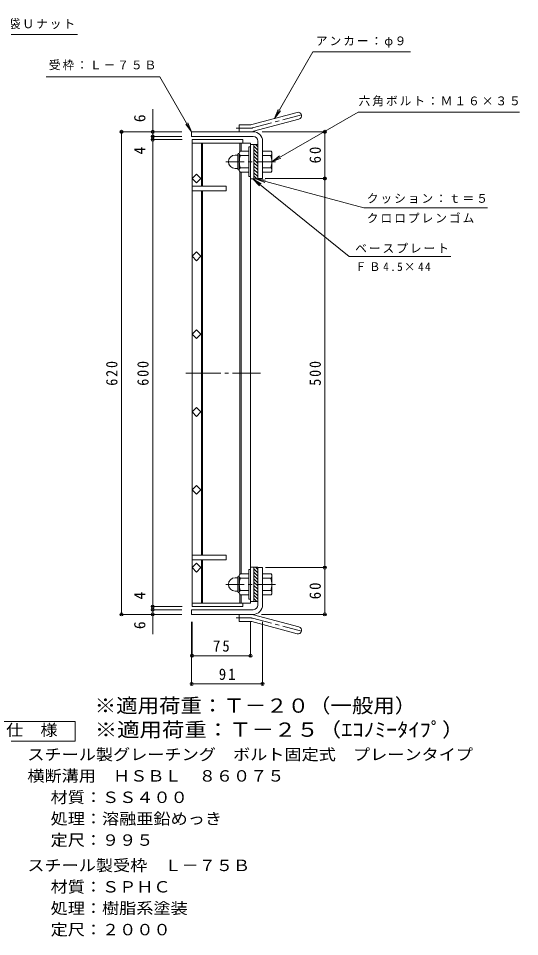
# Model space of a CAD drawing. Units: millimetres at full size, sheet at 1:5. Extents: x -936 to 918, y -686 to 680.
# Drawn here: x 275 to 918, y -574 to 605 of the extents above; entities that cross this region are included whole.
import ezdxf
from ezdxf.enums import TextEntityAlignment as Align

# ---------------------------------------------------------------- set-up
doc = ezdxf.new("R2010")
doc.units = ezdxf.units.MM
doc.header["$LTSCALE"] = 5
doc.header["$PDMODE"] = 32
doc.header["$PDSIZE"] = 4
doc.linetypes.add('CHAIN1', pattern=[8, 5, -1, 1, -1])
doc.linetypes.add('CHAIN2', pattern=[12, 9, -1, 1, -1])
for name, color, linetype, lineweight in [('0-1_躯体', 2, 'Continuous', 9), ('0-2_仕上', 3, 'Continuous', 9), ('0-4_その他', 7, 'Continuous', 9), ('0-5_寸法', 7, 'Continuous', 9), ('F-4_F-4ﾚｲﾔ', 2, 'Continuous', 9)]:
    doc.layers.add(name, color=color, linetype=linetype, lineweight=lineweight)
doc.layers.add('F-5_F-5ﾚｲﾔ', color=3, linetype='Continuous')
doc.styles.add('ＭＳ ゴシック', font='')
doc.styles.get('ＭＳ ゴシック').set_extended_font_data('MS Gothic')

msp = doc.modelspace()

# ---------------------------------------------------------------- linework, layer by layer
at = {"layer": '0-1_躯体'}
for p, q in [((574.029, 468.891), (632.219, 484.483)), ((576.358, 460.197), (634.549, 475.79)), ((557.884, 459.584), (557.884, 468.584)), ((571.699, 468.584), (557.884, 468.584)), ((496.884, 453.584), (496.884, 459.584)), ((575.884, 459.584), (496.884, 459.584)), ((575.884, 453.584), (496.884, 453.584)), ((570.084, 440.084), (570.084, 402.084)), ((572.384, 440.084), (570.084, 440.084)), ((576.884, 399.084), (576.884, 443.084)), ((581.884, 443.084), (576.884, 443.084)), ((581.884, 436.004), (576.884, 441.004)), ((581.884, 431.762), (576.884, 436.761)), ((581.884, 440.247), (579.047, 443.084)), ((581.884, 447.584), (581.884, 399.084)), ((587.884, 447.584), (587.884, 399.584)), ((552.574, 429.584), (556.084, 429.584)), ((556.084, 411.884), (556.084, 430.284)), ((557.884, 432.084), (558.084, 432.084)), ((558.084, 431.834), (558.084, 410.334)), ((570.084, 434.584), (559.123, 434.584)), ((570.084, 429.084), (559.123, 429.084)), ((581.884, 427.519), (576.884, 432.519)), ((581.884, 423.276), (576.884, 428.276)), ((587.884, 434.584), (598.845, 434.584)), ((587.884, 429.084), (598.846, 429.084)), ((600.084, 432.084), (599.884, 432.084)), ((599.884, 431.834), (599.884, 410.334)), ((570.084, 413.084), (559.123, 413.084)), ((581.884, 419.034), (576.884, 424.034)), ((581.884, 414.791), (576.884, 419.791)), ((581.884, 410.548), (576.884, 415.548)), ((587.884, 413.084), (598.846, 413.084)), ((552.584, 412.584), (556.084, 412.584)), ((557.884, 410.084), (558.084, 410.084)), ((570.084, 407.584), (559.123, 407.584)), ((572.384, 402.084), (570.084, 402.084)), ((581.884, 406.306), (576.884, 411.306)), ((581.884, 402.063), (576.884, 407.063)), ((580.621, 399.084), (576.884, 402.821)), ((587.884, 407.584), (598.845, 407.584)), ((600.084, 410.084), (599.884, 410.084)), ((581.884, 399.084), (576.884, 399.084)), ((581.884, 399.584), (587.884, 399.584)), ((570.084, -140.917), (570.084, -102.917)), ((572.384, -102.917), (570.084, -102.917)), ((576.884, -99.917), (576.884, -143.917)), ((581.884, -99.917), (576.884, -99.917)), ((581.884, -106.997), (576.884, -101.997)), ((581.884, -102.754), (579.047, -99.917)), ((581.884, -148.417), (581.884, -99.917)), ((581.884, -100.417), (587.884, -100.417)), ((587.884, -148.417), (587.884, -100.417)), ((552.584, -113.417), (556.084, -113.417)), ((556.084, -112.717), (556.084, -131.117)), ((557.884, -110.917), (558.084, -110.917)), ((558.084, -132.667), (558.084, -111.167)), ((570.084, -108.417), (559.123, -108.417)), ((570.084, -113.917), (559.123, -113.917)), ((581.884, -111.239), (576.884, -106.239)), ((581.884, -115.482), (576.884, -110.482)), ((581.884, -119.725), (576.884, -114.725)), ((587.884, -108.417), (598.845, -108.417)), ((587.884, -113.917), (598.846, -113.917)), ((600.084, -110.917), (599.884, -110.917)), ((599.884, -132.667), (599.884, -111.167)), ((581.884, -123.967), (576.884, -118.967)), ((581.884, -128.21), (576.884, -123.21)), ((581.884, -132.452), (576.884, -127.452)), ((552.574, -130.417), (556.084, -130.417)), ((557.884, -132.917), (558.084, -132.917)), ((570.084, -129.917), (559.123, -129.917)), ((570.084, -135.417), (559.123, -135.417)), ((572.384, -140.917), (570.084, -140.917)), ((581.884, -136.695), (576.884, -131.695)), ((581.884, -140.938), (576.884, -135.938)), ((580.621, -143.917), (576.884, -140.18)), ((587.884, -129.917), (598.846, -129.917)), ((587.884, -135.417), (598.845, -135.417)), ((600.084, -132.917), (599.884, -132.917)), ((581.884, -143.917), (576.884, -143.917)), ((496.884, -154.417), (496.884, -160.417)), ((575.884, -154.417), (496.884, -154.417)), ((575.884, -160.417), (496.884, -160.417)), ((557.884, -160.417), (557.884, -169.417)), ((576.358, -161.03), (634.549, -176.622)), ((571.699, -169.417), (557.884, -169.417)), ((574.029, -169.723), (632.219, -185.316))]:
    msp.add_line(p, q, dxfattribs=at)
at = {"layer": '0-1_躯体', "linetype": 'CHAIN1'}
for p, q in [((575.193, 464.544), (640.36, 482.005)), ((571.699, 464.084), (554.079, 464.084)), ((604.456, 421.084), (540.782, 421.084)), ((604.456, -121.917), (540.782, -121.917)), ((571.699, -164.917), (554.079, -164.917)), ((575.193, -165.377), (640.36, -182.838))]:
    msp.add_line(p, q, dxfattribs=at)
at = {"layer": '0-1_躯体'}
for centre, radius, start, end in [((633.384, 480.136), 4.5, 285.00014, 104.99991), ((571.699, 477.584), 9, 270, 285.00002), ((571.699, 477.584), 18, 270, 285), ((575.884, 447.584), 12, 0, 90), ((575.884, 447.584), 6, 0, 90), ((552.574, 421.094), 8.49, 90, 180), ((557.884, 430.284), 1.8, 90, 180), ((562.244, 431.834), 4.16, 138.61835, 221.37988), ((582.084, 421.084), 24, 160.52881, 199.47119), ((575.884, 421.084), 24, 340.52881, 19.47119), ((595.724, 431.834), 4.16, 318.62012, 41.38165), ((552.584, 421.084), 8.5, 180, 270), ((562.244, 410.334), 4.16, 138.62012, 221.38165), ((595.724, 410.334), 4.16, 318.61835, 41.37988), ((557.884, 411.884), 1.8, 180, 270), ((552.584, -121.917), 8.5, 90, 180), ((557.884, -112.717), 1.8, 90, 180), ((562.244, -111.167), 4.16, 138.61835, 221.37988), ((582.084, -121.917), 24, 160.52881, 199.47119), ((575.884, -121.917), 24, 340.52881, 19.47119), ((595.724, -111.167), 4.16, 318.62012, 41.38165), ((552.574, -121.927), 8.49, 180, 270), ((557.884, -131.117), 1.8, 180, 270), ((562.244, -132.667), 4.16, 138.62012, 221.38165), ((595.724, -132.667), 4.16, 318.61835, 41.37988), ((575.884, -148.417), 6, 270, 0), ((575.884, -148.417), 12, 270, 0), ((571.699, -178.417), 18, 75, 90), ((571.699, -178.417), 9, 74.99998, 90), ((633.384, -180.969), 4.5, 255.00009, 74.99986)]:
    msp.add_arc(centre, radius, start, end, dxfattribs=at)
at = {"layer": '0-1_躯体', "linetype": 'CHAIN2'}
for centre, start, end in [((571.699, 477.584), 270, 284.99995), ((571.699, -178.417), 75.00005, 90)]:
    msp.add_arc(centre, 13.5, start, end, dxfattribs=at)
at = {"layer": '0-2_仕上'}
for p, q in [((497.384, 449.584), (497.384, -150.417)), ((497.384, 445.084), (572.384, 445.084)), ((509.384, 445.084), (509.384, 389.584)), ((510.884, 445.084), (510.884, 389.584)), ((558.884, 445.084), (558.884, 434.584)), ((560.384, 445.084), (560.384, 434.584)), ((572.384, -145.917), (572.384, 445.084)), ((576.884, 443.084), (572.384, 443.084)), ((497.384, 399.584), (503.041, 405.241)), ((503.041, 405.241), (508.698, 399.584)), ((558.884, -108.417), (558.884, 407.584)), ((560.384, 407.584), (560.384, -108.417)), ((503.041, 393.927), (497.384, 399.584)), ((508.698, 399.584), (503.041, 393.927)), ((576.884, 399.084), (572.384, 399.084)), ((497.384, 383.584), (541.384, 383.584)), ((509.384, -84.417), (509.384, 383.584)), ((510.884, 383.584), (510.884, -84.417)), ((503.041, 305.24), (497.384, 299.583)), ((497.384, 299.583), (503.041, 293.926)), ((508.698, 299.583), (503.041, 305.24)), ((503.041, 293.926), (508.698, 299.583)), ((503.041, 205.24), (497.384, 199.583)), ((508.698, 199.583), (503.041, 205.24)), ((497.384, 199.583), (503.041, 193.926)), ((503.041, 193.926), (508.698, 199.583)), ((503.041, 105.24), (497.384, 99.583)), ((497.384, 99.583), (503.041, 93.926)), ((508.698, 99.583), (503.041, 105.24)), ((503.041, 93.926), (508.698, 99.583)), ((503.041, 5.24), (497.384, -0.417)), ((508.698, -0.417), (503.041, 5.24)), ((497.384, -0.417), (503.041, -6.074)), ((503.041, -6.074), (508.698, -0.417)), ((497.384, -84.417), (541.384, -84.417)), ((509.384, -145.917), (509.384, -90.417)), ((510.884, -145.917), (510.884, -90.417)), ((503.041, -94.76), (497.384, -100.417)), ((497.384, -100.417), (503.041, -106.074)), ((508.698, -100.417), (503.041, -94.76)), ((503.041, -106.074), (508.698, -100.417)), ((576.884, -99.917), (572.384, -99.917)), ((558.884, -145.917), (558.884, -135.417)), ((560.384, -145.917), (560.384, -135.417)), ((497.384, -145.917), (572.384, -145.917)), ((576.884, -143.917), (572.384, -143.917))]:
    msp.add_line(p, q, dxfattribs=at)
at = {"layer": '0-2_仕上', "linetype": 'CHAIN2'}
msp.add_line((489.384, 149.584), (585.198, 149.584), dxfattribs=at)
at = {"layer": '0-2_仕上'}
for points in [[(497.384, 449.584), (562.384, 449.584), (562.384, 445.084)], [(497.384, 389.584), (541.384, 389.584), (541.384, 383.584)], [(497.384, -90.417), (541.384, -90.417), (541.384, -84.417)], [(497.384, -150.417), (562.384, -150.417), (562.384, -145.917)]]:
    msp.add_lwpolyline(points, dxfattribs=at)
at = {"layer": '0-4_その他'}
for p, q in [((446.884, -185.742), (446.884, 488.501)), ((484.384, 459.584), (405.384, 459.584)), ((406.884, -160.416), (406.884, 459.584)), ((484.384, 453.584), (445.384, 453.584)), ((484.884, 449.584), (445.384, 449.584)), ((587.472, 459.584), (669.384, 459.584)), ((667.884, -160.416), (667.884, 459.584)), ((591.211, 399.584), (669.384, 399.584)), ((591.51, -100.416), (669.384, -100.416)), ((484.884, -150.416), (445.384, -150.416)), ((484.384, -160.416), (405.384, -160.416)), ((484.384, -154.416), (445.384, -154.416)), ((586.381, -160.416), (669.384, -160.416)), ((496.884, -169.98), (496.884, -251.365)), ((497.384, -169.98), (497.384, -215.036)), ((572.384, -169.98), (572.384, -215.036)), ((587.884, -169.98), (587.884, -251.365)), ((497.384, -213.536), (572.384, -213.536)), ((496.884, -249.865), (587.884, -249.865))]:
    msp.add_line(p, q, dxfattribs=at)
for p in [(406.884, 459.584), (446.884, 459.584), (667.884, 459.584), (446.884, 453.584), (446.884, 449.584), (667.884, 399.584), (667.884, -100.416), (446.884, -150.416), (446.884, -154.416), (406.884, -160.416), (446.884, -160.416), (667.884, -160.416), (497.384, -213.536), (572.384, -213.536), (496.884, -249.865), (587.884, -249.865)]:
    msp.add_point(p, dxfattribs=at)
at = {"layer": '0-5_寸法'}
for p, q in [((310.218, 530.184), (456.123, 530.184)), ((496.884, 459.584), (456.123, 530.184)), ((603.124, 476.687), (607.907, 488.235)), ((603.124, 476.687), (610.733, 486.604)), ((496.884, 459.584), (489.275, 469.501)), ((496.884, 459.584), (492.101, 471.132)), ((599.884, 421.084), (609.801, 428.693)), ((599.884, 421.084), (611.433, 425.867)), ((699.052, 299.36), (575.541, 399.084)), ((575.541, 399.084), (586.208, 392.568)), ((575.541, 399.084), (584.158, 390.029)), ((579.375, 399.084), (591.768, 397.452)), ((579.375, 399.084), (590.924, 394.3)), ((699.052, 299.36), (829.616, 299.36))]:
    msp.add_line(p, q, dxfattribs=at)
for points in [[(61.934, 431.476), (150.343, 584.605), (350.573, 584.605)], [(603.124, 476.687), (652.517, 562.237), (777.587, 562.237)], [(599.884, 421.084), (710.44, 484.914), (917.77, 484.914)], [(579.375, 399.084), (717.875, 361.973), (876.654, 361.973)]]:
    msp.add_lwpolyline(points, dxfattribs=at)
at = {"layer": 'F-4_F-4ﾚｲﾔ'}
msp.add_lwpolyline([(235.018, -323.201), (235.018, -298.201), (347.518, -298.201), (347.518, -323.201)], close=True, dxfattribs=at)

# ---------------------------------------------------------------- texts
at = {"layer": '0-4_その他', "color": 2, "style": 'ＭＳ ゴシック'}
for s, p in [('6', (441.884, 471.926)), ('4', (441.884, 430.391)), ('4', (441.884, -141.347)), ('6', (441.884, -179.401))]:
    msp.add_text(s, height=14.66, rotation=90, dxfattribs=at).set_placement(p, align=Align.BOTTOM_LEFT)
at = {"layer": '0-4_その他', "color": 2, "char_height": 14.66, "attachment_point": 7, "rotation": 90, "style": 'ＭＳ ゴシック'}
for s, insert in [('\\T1.27;\\W0.95;60', (662.884, 418.959)), ('\\T1.27;\\W0.9;620', (401.884, 133.334)), ('\\T1.27;\\W0.9;600', (441.884, 133.334)), ('\\T1.27;\\W0.9;500', (662.884, 133.334)), ('\\T1.27;\\W0.95;60', (662.884, -141.041))]:
    msp.add_mtext(s, dxfattribs=dict(at, insert=insert))
at = {"layer": '0-4_その他', "color": 2, "char_height": 14.66, "attachment_point": 7, "style": 'ＭＳ ゴシック'}
for s, insert in [('\\T1.27;\\W0.95;75', (524.259, -208.536)), ('\\T1.27;\\W0.95;91', (531.759, -244.865))]:
    msp.add_mtext(s, dxfattribs=dict(at, insert=insert))
at = {"layer": '0-5_寸法', "char_height": 11, "attachment_point": 7, "style": 'ＭＳ ゴシック'}
for s, insert in [('\\T1.17;平座金，六角袋Ｕナット', (156.855, 591.058)), ('\\T1.17;アンカー：φ９', (656.321, 567.754)), ('\\T1.17;受枠：Ｌ－７５Ｂ', (313.667, 538.582)), ('\\T1.17;六角ボルト：Ｍ１６×３５', (711.162, 492.317)), ('\\T1.17;クッション：ｔ＝５', (721.654, 367.24)), ('\\T1.17;クロロプレンゴム', (721.654, 342.359)), ('\\T1.17;ベースプレート', (706.797, 303.786)), ('\\T1.26;\\W0.95;ＦＢ4.5×44', (706.797, 280.55))]:
    msp.add_mtext(s, dxfattribs=dict(at, insert=insert))
at = {"layer": 'F-4_F-4ﾚｲﾔ', "style": 'ＭＳ ゴシック', "width": 1.1}
for s, p in [('仕\u3000様', (258.768, -320.701)), ('スチール製グレーチング\u3000ボルト固定式\u3000プレーンタイプ', (286.063, -352.161)), ('横断溝用\u3000ＨＳＢＬ\u3000８６０７５', (286.063, -379.661)), ('材質：ＳＳ４００', (315.919, -407.161)), ('処理：溶融亜鉛めっき', (315.919, -434.661)), ('定尺：９９５', (315.919, -462.161)), ('スチール製受枠\u3000Ｌ－７５Ｂ', (286.063, -494.661)), ('材質：ＳＰＨＣ', (315.919, -522.161)), ('処理：樹脂系塗装', (315.919, -549.661)), ('定尺：２０００', (315.919, -577.161))]:
    msp.add_text(s, height=14.66, dxfattribs=at).set_placement(p, align=Align.BOTTOM_LEFT)
at = {"layer": 'F-5_F-5ﾚｲﾔ', "style": 'ＭＳ ゴシック'}
for s, width, p in [('※適用荷重：Ｔ－２０（一般用）', 1.1, (372.518, -292.298)), ('※適用荷重：Ｔ－２５（ｴｺﾉﾐｰﾀｲﾌﾟ）', 1.15, (372.518, -323.201))]:
    msp.add_text(s, height=18.33, dxfattribs=dict(at, width=width)).set_placement(p, align=Align.BOTTOM_LEFT)

doc.saveas('drawing.dxf')
